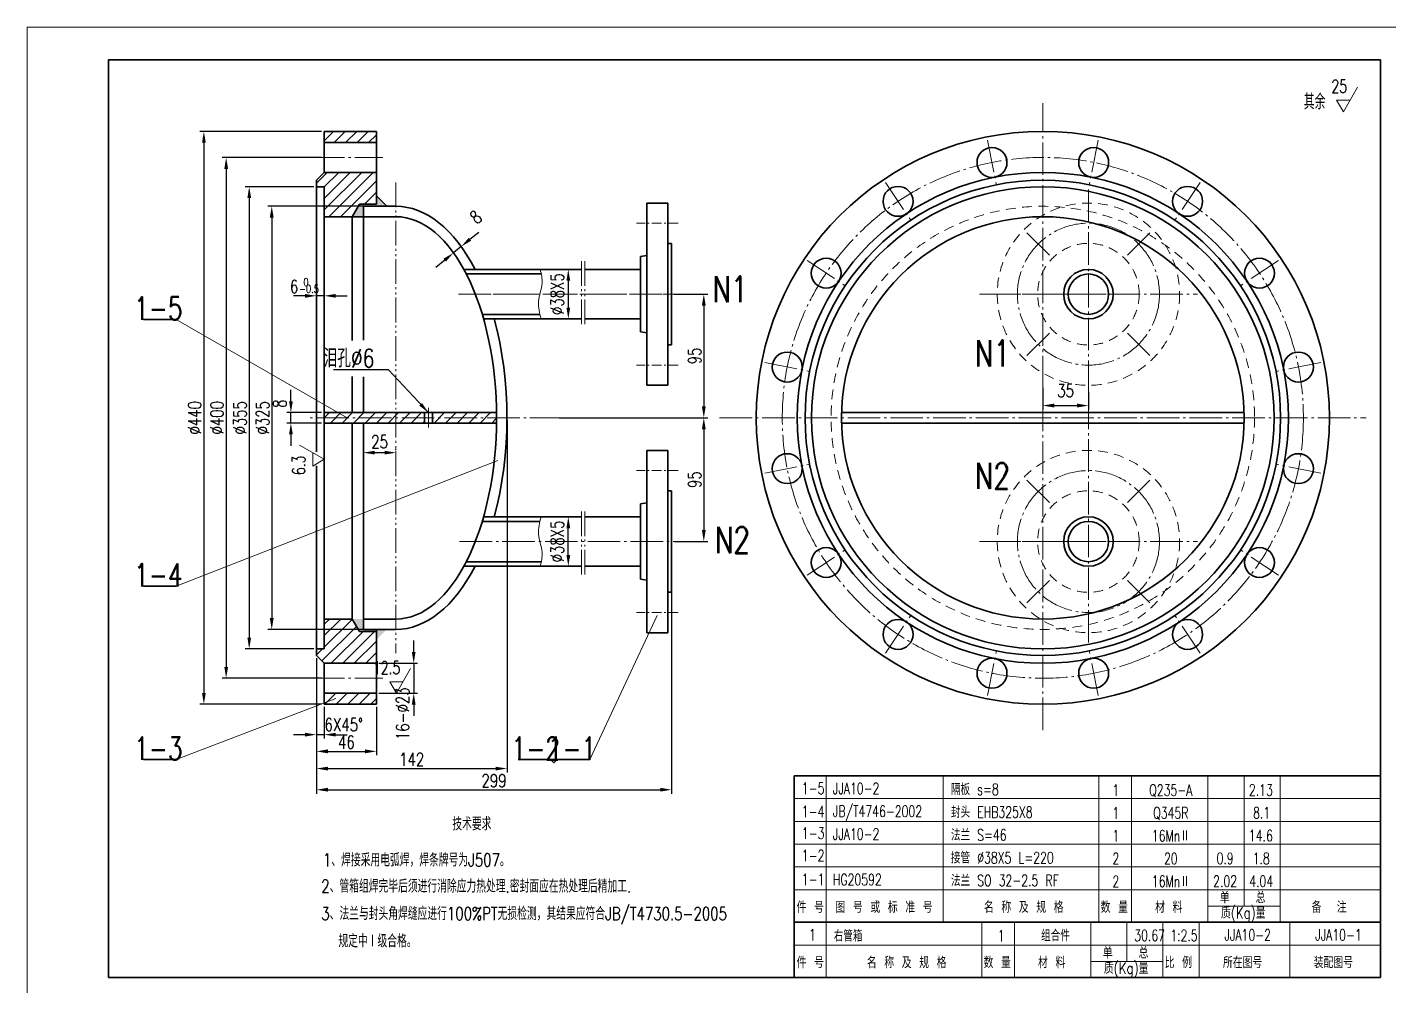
# Model space of a CAD drawing. Extents: x 0 to 6472, y 0 to 2970.
# Drawn here: x 4370 to 5415, y 749 to 1485 of the extents above; entities that cross this region are included whole.
import ezdxf
from ezdxf.enums import TextEntityAlignment as Align

# ---------------------------------------------------------------- set-up
doc = ezdxf.new("R2010")
doc.units = 0
doc.header["$LTSCALE"] = 10
doc.header["$MEASUREMENT"] = 0
doc.header["$PDMODE"] = 3
for name, pattern in [('JXX-L', [2.95, 1.9, -0.25, 0.15, -0.25, 0.15, -0.25]), ('XX-L', [1.25, 0.75, -0.5]), ('ZXX-L', [3.28, 2.5, -0.3, 0.18, -0.3]), ('ZXX-S', [1.27, 0.75, -0.2, 0.12, -0.2])]:
    doc.linetypes.add(name, pattern=pattern)
doc.layers.get('0').update_dxf_attribs({"linetype": 'CONTINUOUS', "lineweight": 20})
doc.layers.get('Defpoints').update_dxf_attribs({"linetype": 'CONTINUOUS', "lineweight": 20})
for name, color, linetype, lineweight in [('A 粗实线', 2, 'CONTINUOUS', 35), ('B 细实线', 7, 'CONTINUOUS', 20), ('D 短中心线', 1, 'ZXX-S', 20), ('E 长中心线', 1, 'ZXX-L', 20), ('G 长虚线', 6, 'XX-L', 20), ('I 长双点线', 4, 'JXX-L', 20)]:
    doc.layers.add(name, color=color, linetype=linetype, lineweight=lineweight)
doc.styles.add('HZ', font='txt', dxfattribs={"width": 0.75, "bigfont": 'hztxt'})
doc.styles.add('HZTXT', font='TXT.SHX', dxfattribs={"width": 0.75, "bigfont": 'HZTXT'})
doc.dimstyles.new('副本1比2.5', dxfattribs={"dimscale": 2.5, "dimtxt": 4, "dimasz": 3.5, "dimexe": 1.2, "dimexo": 0.8, "dimgap": 0.8, "dimtad": 1, "dimdec": 0, "dimzin": 0, "dimdsep": 46, "dimtxsty": 'HZTXT', "dimcen": 0, "dimadec": 0, "dimazin": 0, "dimtfac": 0.375, "dimtdec": 0, "dimtmove": 2, "dimatfit": 0, "dimfxl": 0, "dimtzin": 0, "dimarcsym": 0})
pattern_1 = [(45, (5182.1955, -3851.601), (-4.4194174, 4.4194174), [])]

# ---------------------------------------------------------------- blocks, each defined once
blk = doc.blocks.new('*D164')
at = {"color": 0, "lineweight": -2}
for p, q in [((4709.7, 1322.1), (4716.5, 1327.7)), ((4701.7, 1318.1), (4701.1, 1318.8)), ((4695.8, 1313.2), (4695.2, 1314)), ((4703, 1316.5), (4697.1, 1311.7)), ((4690.4, 1306.1), (4683.6, 1300.5))]:
    blk.add_line(p, q, dxfattribs=at)
at = {"color": 0}
for points in [[(4708.8, 1323.2), (4710.6, 1321), (4703, 1316.5)], [(4689.4, 1307.2), (4691.3, 1305), (4697.1, 1311.7)]]:
    blk.add_solid(points, dxfattribs=at)
at = {"layer": 'Defpoints', "color": 0}
for p in [(4697.1, 1311.7), (4697.1, 1311.7), (4703, 1316.5)]:
    blk.add_point(p, dxfattribs=at)
at = {"color": 0, "insert": (4714.2, 1339.1), "char_height": 10, "attachment_point": 5, "rotation": 39.5629, "style": 'HZTXT'}
blk.add_mtext('8', dxfattribs=at)
blk = doc.blocks.new('*D162')
at = {"color": 0, "lineweight": -2}
for p, q in [((4778.1, 1185), (4892.2, 1185)), ((4889.2, 1176.2), (4889.2, 1098.7)), ((4866.5, 1090), (4892.2, 1090))]:
    blk.add_line(p, q, dxfattribs=at)
at = {"color": 0}
for points in [[(4887.8, 1176.2), (4890.7, 1176.2), (4889.2, 1185)], [(4887.8, 1098.7), (4890.7, 1098.7), (4889.2, 1090)]]:
    blk.add_solid(points, dxfattribs=at)
at = {"layer": 'Defpoints', "color": 0}
for p in [(4776.1, 1185), (4864.5, 1090), (4889.2, 1090)]:
    blk.add_point(p, dxfattribs=at)
at = {"color": 0, "insert": (4882.2, 1137.5), "char_height": 10, "attachment_point": 5, "rotation": 90, "style": 'HZTXT'}
blk.add_mtext('95', dxfattribs=at)
blk = doc.blocks.new('*D163')
at = {"color": 0, "lineweight": -2}
for p, q in [((4866.5, 1280), (4892.2, 1280)), ((4889.2, 1271.2), (4889.2, 1193.7)), ((4778.1, 1185), (4892.2, 1185))]:
    blk.add_line(p, q, dxfattribs=at)
at = {"color": 0}
for points in [[(4887.8, 1271.2), (4890.7, 1271.2), (4889.2, 1280)], [(4887.8, 1193.7), (4890.7, 1193.7), (4889.2, 1185)]]:
    blk.add_solid(points, dxfattribs=at)
at = {"layer": 'Defpoints', "color": 0}
for p in [(4864.5, 1280), (4776.1, 1185), (4889.2, 1185)]:
    blk.add_point(p, dxfattribs=at)
at = {"color": 0, "insert": (4882.2, 1232.5), "char_height": 10, "attachment_point": 5, "rotation": 90, "style": 'HZTXT'}
blk.add_mtext('95', dxfattribs=at)
blk = doc.blocks.new('*D165')
at = {"color": 0, "lineweight": -2}
for p, q in [((5149.4, 1208), (5149.4, 1191.4)), ((5184.4, 1205), (5184.4, 1191.4)), ((5158.2, 1194.4), (5175.7, 1194.4))]:
    blk.add_line(p, q, dxfattribs=at)
at = {"color": 0}
for points in [[(5158.2, 1195.9), (5158.2, 1192.9), (5149.4, 1194.4)], [(5175.7, 1195.9), (5175.7, 1192.9), (5184.4, 1194.4)]]:
    blk.add_solid(points, dxfattribs=at)
at = {"layer": 'Defpoints', "color": 0}
for p in [(5149.4, 1210), (5184.4, 1207), (5184.4, 1194.4)]:
    blk.add_point(p, dxfattribs=at)
at = {"color": 0, "insert": (5166.9, 1205.9), "char_height": 10, "attachment_point": 5, "style": 'HZTXT'}
blk.add_mtext('35', dxfattribs=at)
blk = doc.blocks.new('*D166')
at = {"color": 0, "lineweight": -2}
for p, q in [((4572.3, 1197.7), (4572.3, 1206.5)), ((4595.9, 1189), (4569.3, 1189)), ((4595.9, 1181), (4569.3, 1181)), ((4572.3, 1181), (4572.3, 1189)), ((4572.3, 1172.2), (4572.3, 1163.5))]:
    blk.add_line(p, q, dxfattribs=at)
at = {"color": 0}
for points in [[(4570.9, 1197.7), (4573.8, 1197.7), (4572.3, 1189)], [(4570.9, 1172.2), (4573.8, 1172.2), (4572.3, 1181)]]:
    blk.add_solid(points, dxfattribs=at)
at = {"layer": 'Defpoints', "color": 0}
for p in [(4572.3, 1189), (4597.9, 1189), (4597.9, 1181)]:
    blk.add_point(p, dxfattribs=at)
at = {"color": 0, "insert": (4563.8, 1195.8), "char_height": 10, "attachment_point": 5, "rotation": 90, "style": 'HZTXT'}
blk.add_mtext('8', dxfattribs=at)
blk = doc.blocks.new('*D167')
at = {"color": 0, "lineweight": -2}
for p, q in [((4591.9, 1303.6), (4591.9, 1275.7)), ((4597.9, 1303.6), (4597.9, 1275.7)), ((4583.2, 1278.7), (4574.4, 1278.7)), ((4597.9, 1278.7), (4591.9, 1278.7)), ((4606.7, 1278.7), (4615.4, 1278.7))]:
    blk.add_line(p, q, dxfattribs=at)
at = {"color": 0}
for points in [[(4583.2, 1280.1), (4583.2, 1277.2), (4591.9, 1278.7)], [(4606.7, 1280.1), (4606.7, 1277.2), (4597.9, 1278.7)]]:
    blk.add_solid(points, dxfattribs=at)
at = {"layer": 'Defpoints', "color": 0}
for p in [(4591.9, 1305.6), (4597.9, 1305.6), (4591.9, 1278.7)]:
    blk.add_point(p, dxfattribs=at)
at = {"color": 0, "insert": (4574.8, 1285.8), "char_height": 10, "attachment_point": 5, "style": 'HZTXT'}
blk.add_mtext('6', dxfattribs=at)
blk = doc.blocks.new('*D169')
at = {"color": 0, "lineweight": -2}
for p, q in [((4650.9, 1347.5), (4554.6, 1347.5)), ((4557.6, 1338.7), (4557.6, 1031.2)), ((4650.9, 1022.5), (4554.6, 1022.5))]:
    blk.add_line(p, q, dxfattribs=at)
at = {"color": 0}
for points in [[(4556.1, 1338.7), (4559.1, 1338.7), (4557.6, 1347.5)], [(4556.1, 1031.2), (4559.1, 1031.2), (4557.6, 1022.5)]]:
    blk.add_solid(points, dxfattribs=at)
at = {"layer": 'Defpoints', "color": 0}
for p in [(4652.9, 1347.5), (4557.6, 1022.5), (4652.9, 1022.5)]:
    blk.add_point(p, dxfattribs=at)
at = {"color": 0, "insert": (4550.6, 1185), "char_height": 10, "attachment_point": 5, "rotation": 90, "style": 'HZTXT'}
blk.add_mtext('%%c325', dxfattribs=at)
blk = doc.blocks.new('*D170')
at = {"color": 0, "lineweight": -2}
for p, q in [((4589.9, 1362.5), (4537.3, 1362.5)), ((4540.3, 1353.7), (4540.3, 1016.2)), ((4589.9, 1007.5), (4537.3, 1007.5))]:
    blk.add_line(p, q, dxfattribs=at)
at = {"color": 0}
for points in [[(4538.9, 1353.7), (4541.8, 1353.7), (4540.3, 1362.5)], [(4538.9, 1016.2), (4541.8, 1016.2), (4540.3, 1007.5)]]:
    blk.add_solid(points, dxfattribs=at)
at = {"layer": 'Defpoints', "color": 0}
for p in [(4591.9, 1362.5), (4540.3, 1007.5), (4591.9, 1007.5)]:
    blk.add_point(p, dxfattribs=at)
at = {"color": 0, "insert": (4533.3, 1185), "char_height": 10, "attachment_point": 5, "rotation": 90, "style": 'HZTXT'}
blk.add_mtext('%%c355', dxfattribs=at)
blk = doc.blocks.new('*D171')
at = {"color": 0, "lineweight": -2}
for p, q in [((4595.9, 1385), (4519.6, 1385)), ((4522.6, 1376.2), (4522.6, 993.7)), ((4595.9, 985), (4519.6, 985))]:
    blk.add_line(p, q, dxfattribs=at)
at = {"color": 0}
for points in [[(4521.2, 1376.2), (4524.1, 1376.2), (4522.6, 1385)], [(4521.2, 993.7), (4524.1, 993.7), (4522.6, 985)]]:
    blk.add_solid(points, dxfattribs=at)
at = {"layer": 'Defpoints', "color": 0}
for p in [(4597.9, 1385), (4522.6, 985), (4597.9, 985)]:
    blk.add_point(p, dxfattribs=at)
at = {"color": 0, "insert": (4515.6, 1185), "char_height": 10, "attachment_point": 5, "rotation": 90, "style": 'HZTXT'}
blk.add_mtext('%%c400', dxfattribs=at)
blk = doc.blocks.new('*D172')
at = {"color": 0, "lineweight": -2}
for p, q in [((4595.9, 1405), (4502.5, 1405)), ((4505.5, 1396.2), (4505.5, 973.7)), ((4595.9, 965), (4502.5, 965))]:
    blk.add_line(p, q, dxfattribs=at)
at = {"color": 0}
for points in [[(4504.1, 1396.2), (4507, 1396.2), (4505.5, 1405)], [(4504.1, 973.7), (4507, 973.7), (4505.5, 965)]]:
    blk.add_solid(points, dxfattribs=at)
at = {"layer": 'Defpoints', "color": 0}
for p in [(4597.9, 1405), (4505.5, 965), (4597.9, 965)]:
    blk.add_point(p, dxfattribs=at)
at = {"color": 0, "insert": (4498.5, 1185), "char_height": 10, "attachment_point": 5, "rotation": 90, "style": 'HZTXT'}
blk.add_mtext('%%C440', dxfattribs=at)
blk = doc.blocks.new('*D173')
at = {"color": 0, "lineweight": -2}
for p, q in [((4591.9, 1000.5), (4591.9, 938.6)), ((4597.9, 963), (4597.9, 938.6)), ((4583.2, 941.6), (4574.4, 941.6)), ((4597.9, 941.6), (4591.9, 941.6)), ((4606.7, 941.6), (4615.4, 941.6))]:
    blk.add_line(p, q, dxfattribs=at)
at = {"color": 0}
for points in [[(4583.2, 943.1), (4583.2, 940.2), (4591.9, 941.6)], [(4606.7, 943.1), (4606.7, 940.2), (4597.9, 941.6)]]:
    blk.add_solid(points, dxfattribs=at)
at = {"layer": 'Defpoints', "color": 0}
for p in [(4591.9, 1002.5), (4597.9, 965), (4591.9, 941.6)]:
    blk.add_point(p, dxfattribs=at)
at = {"color": 0, "insert": (4612.9, 949.3), "char_height": 10, "attachment_point": 5, "style": 'HZTXT'}
blk.add_mtext('6X45%%d', dxfattribs=at)
blk = doc.blocks.new('*D174')
at = {"color": 0, "lineweight": -2}
for p, q in [((4591.9, 1000.5), (4591.9, 925.8)), ((4637.9, 963), (4637.9, 925.8)), ((4600.7, 928.8), (4629.2, 928.8))]:
    blk.add_line(p, q, dxfattribs=at)
at = {"color": 0}
for points in [[(4600.7, 930.3), (4600.7, 927.3), (4591.9, 928.8)], [(4629.2, 930.3), (4629.2, 927.3), (4637.9, 928.8)]]:
    blk.add_solid(points, dxfattribs=at)
at = {"layer": 'Defpoints', "color": 0}
for p in [(4591.9, 1002.5), (4637.9, 965), (4637.9, 928.8)]:
    blk.add_point(p, dxfattribs=at)
at = {"color": 0, "insert": (4614.9, 935.8), "char_height": 10, "attachment_point": 5, "style": 'HZTXT'}
blk.add_mtext('46', dxfattribs=at)
blk = doc.blocks.new('*D175')
at = {"color": 0, "lineweight": -2}
for p, q in [((4738.2, 1183), (4738.2, 912.6)), ((4591.9, 1000.5), (4591.9, 912.6)), ((4600.7, 915.6), (4729.4, 915.6))]:
    blk.add_line(p, q, dxfattribs=at)
at = {"color": 0}
for points in [[(4600.7, 917), (4600.7, 914.1), (4591.9, 915.6)], [(4729.4, 917), (4729.4, 914.1), (4738.2, 915.6)]]:
    blk.add_solid(points, dxfattribs=at)
at = {"layer": 'Defpoints', "color": 0}
for p in [(4738.2, 1185), (4591.9, 1002.5), (4738.2, 915.6)]:
    blk.add_point(p, dxfattribs=at)
at = {"color": 0, "insert": (4665, 922.6), "char_height": 10, "attachment_point": 5, "style": 'HZTXT'}
blk.add_mtext('142', dxfattribs=at)
blk = doc.blocks.new('*D176')
at = {"color": 0, "lineweight": -2}
for p, q in [((4864.5, 1088), (4864.5, 896.3)), ((4591.9, 1000.5), (4591.9, 896.3)), ((4600.7, 899.3), (4855.8, 899.3))]:
    blk.add_line(p, q, dxfattribs=at)
at = {"color": 0}
for points in [[(4600.7, 900.8), (4600.7, 897.9), (4591.9, 899.3)], [(4855.8, 900.8), (4855.8, 897.9), (4864.5, 899.3)]]:
    blk.add_solid(points, dxfattribs=at)
at = {"layer": 'Defpoints', "color": 0}
for p in [(4864.5, 1090), (4591.9, 1002.5), (4864.5, 899.3)]:
    blk.add_point(p, dxfattribs=at)
at = {"color": 0, "insert": (4728.2, 906.3), "char_height": 10, "attachment_point": 5, "style": 'HZTXT'}
blk.add_mtext('299', dxfattribs=at)
blk = doc.blocks.new('*D177')
at = {"color": 0, "lineweight": -2}
for p, q in [((4627.9, 1179), (4627.9, 1155.2)), ((4652.9, 1160.2), (4652.9, 1161.2)), ((4644.2, 1158.2), (4636.7, 1158.2))]:
    blk.add_line(p, q, dxfattribs=at)
at = {"color": 0}
for points in [[(4636.7, 1159.7), (4636.7, 1156.8), (4627.9, 1158.2)], [(4644.2, 1159.7), (4644.2, 1156.8), (4652.9, 1158.2)]]:
    blk.add_solid(points, dxfattribs=at)
at = {"layer": 'Defpoints', "color": 0}
for p in [(4627.9, 1181), (4627.9, 1158.2), (4652.9, 1158.2)]:
    blk.add_point(p, dxfattribs=at)
at = {"color": 0, "insert": (4640.4, 1166.6), "char_height": 10, "attachment_point": 5, "style": 'HZTXT'}
blk.add_mtext('25', dxfattribs=at)
blk = doc.blocks.new('*D178')
at = {"color": 0, "lineweight": -2}
for p, q in [((4666.6, 1005.2), (4666.6, 1014)), ((4639.9, 996.5), (4669.6, 996.5)), ((4666.6, 996.5), (4666.6, 973.5)), ((4639.9, 973.5), (4669.6, 973.5)), ((4666.6, 964.7), (4666.6, 956))]:
    blk.add_line(p, q, dxfattribs=at)
at = {"color": 0}
for points in [[(4665.1, 1005.2), (4668, 1005.2), (4666.6, 996.5)], [(4665.1, 964.7), (4668, 964.7), (4666.6, 973.5)]]:
    blk.add_solid(points, dxfattribs=at)
at = {"layer": 'Defpoints', "color": 0}
for p in [(4637.9, 996.5), (4637.9, 973.5), (4666.6, 973.5)]:
    blk.add_point(p, dxfattribs=at)
at = {"color": 0, "insert": (4658.1, 957.7), "char_height": 10, "attachment_point": 5, "rotation": 90, "style": 'HZTXT'}
blk.add_mtext('16-%%C23', dxfattribs=at)
blk = doc.blocks.new('*D265')
at = {"color": 0, "lineweight": -2}
for p, q in [((4765.6, 1299), (4788.2, 1299)), ((4785.2, 1290.2), (4785.2, 1269.7)), ((4766.4, 1261), (4788.2, 1261))]:
    blk.add_line(p, q, dxfattribs=at)
at = {"color": 0}
for points in [[(4783.8, 1290.2), (4786.7, 1290.2), (4785.2, 1299)], [(4783.8, 1269.7), (4786.7, 1269.7), (4785.2, 1261)]]:
    blk.add_solid(points, dxfattribs=at)
at = {"layer": 'Defpoints', "color": 0}
for p in [(4763.6, 1299), (4764.4, 1261), (4785.2, 1261)]:
    blk.add_point(p, dxfattribs=at)
at = {"color": 0, "insert": (4776.7, 1280), "char_height": 10, "attachment_point": 5, "rotation": 90, "style": 'HZTXT'}
blk.add_mtext('%%c38X5', dxfattribs=at)
blk = doc.blocks.new('*D266')
at = {"color": 0, "lineweight": -2}
for p, q in [((4766.4, 1109), (4788.2, 1109)), ((4785.2, 1079.7), (4785.2, 1100.2)), ((4765.6, 1071), (4788.2, 1071))]:
    blk.add_line(p, q, dxfattribs=at)
at = {"color": 0}
for points in [[(4783.8, 1100.2), (4786.7, 1100.2), (4785.2, 1109)], [(4783.8, 1079.7), (4786.7, 1079.7), (4785.2, 1071)]]:
    blk.add_solid(points, dxfattribs=at)
at = {"layer": 'Defpoints', "color": 0}
for p in [(4764.4, 1109), (4785.2, 1109), (4763.6, 1071)]:
    blk.add_point(p, dxfattribs=at)
at = {"color": 0, "insert": (4776.7, 1090), "char_height": 10, "attachment_point": 5, "rotation": 90, "style": 'HZTXT'}
blk.add_mtext('%%c38X5', dxfattribs=at)

msp = doc.modelspace()

# ---------------------------------------------------------------- hatches: boundary and pattern name
h = msp.add_hatch()
h.set_pattern_fill('ANSI31', color=256, scale=50, style=0)
h.set_pattern_definition(pattern_1)
h.paths.add_polyline_path([(4597.92, 1404.96), (4597.92, 1396.46), (4637.92, 1396.46), (4637.92, 1404.96)])
h.paths.add_polyline_path([(4597.92, 1373.46), (4591.92, 1367.46), (4591.92, 1362.46), (4597.92, 1362.46), (4597.92, 1339.46), (4619.44, 1339.46), (4624.92, 1348.96), (4637.92, 1348.96), (4637.92, 1373.46)])
h = msp.add_hatch()
h.set_pattern_fill('ANSI31', color=256, scale=50, style=0)
h.set_pattern_definition([(45, (793.255, -330.382), (-4.419417, 4.419417), [])])
h.paths.add_polyline_path([(4646.62, 1184.96), (4652.92, 1184.96), (4652.92, 1188.96), (4597.92, 1188.96), (4597.92, 1184.96)])
h.paths.add_polyline_path([(4597.92, 1184.96), (4597.92, 1180.96), (4652.92, 1180.96), (4652.92, 1184.96)])
h.paths.add_polyline_path([(4674.92, 1184.96), (4674.92, 1188.96), (4652.92, 1188.96), (4652.92, 1184.96)])
h.paths.add_polyline_path([(4674.92, 1180.96), (4674.92, 1184.96), (4652.92, 1184.96), (4652.92, 1180.96)])
edge = h.paths.add_edge_path()
edge.add_ellipse((4652.92, 1184.96), major_axis=(0, -154.5), ratio=0.5, start_angle=90, end_angle=91.48355)
edge.add_line((4730.15, 1188.96), (4680.92, 1188.96))
edge.add_line((4680.92, 1188.96), (4680.92, 1184.96))
edge.add_line((4680.92, 1184.96), (4730.17, 1184.96))
edge = h.paths.add_edge_path()
edge.add_ellipse((4652.92, 1184.96), major_axis=(0, -154.5), ratio=0.5, start_angle=88.51645, end_angle=90)
edge.add_line((4730.17, 1184.96), (4680.92, 1184.96))
edge.add_line((4680.92, 1184.96), (4680.92, 1180.96))
edge.add_line((4680.92, 1180.96), (4730.15, 1180.96))
h = msp.add_hatch()
h.set_pattern_fill('ANSI31', color=256, scale=50, style=0)
h.set_pattern_definition(pattern_1)
h.paths.add_polyline_path([(4624.92, 1020.96), (4619.44, 1030.46), (4597.92, 1030.46), (4597.92, 1007.46), (4591.92, 1007.46), (4591.92, 1002.46), (4597.92, 996.46), (4637.92, 996.46), (4637.92, 1020.96)])
h.paths.add_polyline_path([(4637.92, 964.96), (4637.92, 973.46), (4597.92, 973.46), (4597.92, 964.96)])
at = {"layer": 'A 粗实线'}
h = msp.add_hatch(color=256, dxfattribs=at)
h.paths.add_polyline_path([(4637.92, 1355.46), (4645.92, 1347.46), (4627.92, 1347.46), (4627.92, 1339.46), (4624.92, 1339.46), (4624.92, 1348.96), (4637.92, 1348.96)])
h.paths.add_polyline_path([(4624.92, 1348.96), (4624.92, 1339.46), (4619.44, 1339.46)])
h = msp.add_hatch(color=256, dxfattribs=at)
h.paths.add_polyline_path([(4637.92, 1014.46), (4645.92, 1022.46), (4627.92, 1022.46), (4627.92, 1030.46), (4624.92, 1030.46), (4624.92, 1020.96), (4637.92, 1020.96)])
h.paths.add_polyline_path([(4624.92, 1020.96), (4624.92, 1030.46), (4619.44, 1030.46)])

# ---------------------------------------------------------------- linework, layer by layer
for p, q in [((5380.1, 1420.07), (5390.89, 1439.02)), ((5374.79, 1428.88), (5385, 1428.89)), ((5380.1, 1420.07), (5374.79, 1428.88)), ((4597.92, 1153.2), (4578.97, 1163.99)), ((4589.11, 1147.89), (4589.1, 1158.1)), ((4597.92, 1153.2), (4589.11, 1147.89)), ((4653.43, 973.46), (4664.22, 992.41)), ((4648.12, 982.27), (4658.33, 982.28)), ((4653.43, 973.46), (4648.12, 982.27)), ((4771.68, 922.53), (4774.18, 920.03)), ((4776.68, 922.53), (4774.18, 920.03)), ((4983.15, 909.98), (4983.15, 755)), ((5073.04, 797.49), (5073.04, 909.98)), ((5192.52, 909.98), (5192.52, 797.49)), ((5217.52, 909.98), (5217.52, 797.49)), ((5276.19, 909.98), (5276.19, 797.49)), ((5303.87, 909.98), (5303.87, 809.98)), ((5331.55, 909.98), (5331.55, 797.49)), ((4958.69, 892.48), (5408.69, 892.48)), ((4958.69, 874.98), (5408.69, 874.98)), ((4958.69, 857.48), (5408.69, 857.48)), ((4958.69, 839.98), (5408.69, 839.98)), ((4958.69, 822.48), (5408.69, 822.48)), ((4958.69, 822.48), (5408.69, 822.48)), ((5276.19, 809.98), (5331.55, 809.98)), ((4983.15, 797.49), (4983.15, 779.99)), ((4983.15, 797.49), (4983.15, 779.99)), ((4983.15, 797.49), (4983.15, 797.49)), ((5102.63, 797.49), (5102.63, 779.99)), ((5127.63, 797.49), (5127.63, 779.99)), ((5186.3, 797.49), (5186.3, 779.99)), ((5213.98, 797.49), (5213.98, 779.99)), ((5222.11, 797.49), (5222.11, 797.49)), ((5241.66, 797.49), (5241.66, 779.99)), ((5247.11, 797.49), (5247.11, 797.49)), ((5269.34, 797.49), (5269.34, 755)), ((5305.78, 797.49), (5305.78, 797.49)), ((5333.46, 797.49), (5333.46, 797.49)), ((5339.01, 797.49), (5339.01, 755)), ((5361.14, 797.49), (5361.14, 797.49)), ((4958.69, 779.99), (5408.69, 779.99)), ((4958.69, 779.99), (5408.69, 779.99)), ((4983.15, 756.12), (4983.15, 781.11)), ((4983.15, 781.11), (4983.15, 756.12)), ((4983.15, 755), (4983.15, 779.99)), ((4983.15, 779.99), (4983.15, 755)), ((5102.63, 781.11), (5102.63, 756.12)), ((5102.63, 779.99), (5102.63, 755)), ((5127.63, 781.11), (5127.63, 756.12)), ((5127.63, 779.99), (5127.63, 755)), ((5186.3, 781.11), (5186.3, 756.12)), ((5186.3, 779.99), (5186.3, 755)), ((5213.98, 781.11), (5213.98, 768.62)), ((5213.98, 779.99), (5213.98, 767.49)), ((5241.66, 781.11), (5241.66, 756.12)), ((5241.66, 779.99), (5241.66, 755)), ((5269.34, 781.11), (5269.34, 756.12)), ((5186.3, 767.49), (5241.66, 767.49))]:
    msp.add_line(p, q)
for points in [[(4763.58, 1298.96), (4764.69, 1295.4), (4766.25, 1287.24), (4760.83, 1274.53), (4763.09, 1265.42), (4764.45, 1260.96)], [(4763.58, 1070.96), (4764.69, 1074.52), (4766.25, 1082.67), (4760.83, 1095.39), (4763.09, 1104.49), (4764.45, 1108.96)]]:
    msp.add_open_spline(points, degree=3, knots=[8.9162747, 8.9162747, 8.9162747, 8.9162747, 19.9358581, 34.0911185, 47.7068396, 47.7068396, 47.7068396, 47.7068396])
for p, q in [((5408.69, 1460), (5408.69, 755)), ((4597.92, 1404.96), (4637.92, 1404.96)), ((4597.92, 1404.96), (4597.92, 1373.46)), ((4637.92, 1404.96), (4637.92, 1348.96)), ((4597.92, 1396.46), (4637.92, 1396.46)), ((4591.92, 1367.46), (4597.92, 1373.46)), ((4597.92, 1373.46), (4637.92, 1373.46)), ((4591.92, 1367.46), (4591.92, 1184.96)), ((4591.92, 1362.46), (4597.92, 1362.46)), ((4597.92, 1362.46), (4597.92, 1184.96)), ((4597.92, 1339.96), (4597.92, 1361.96)), ((4624.92, 1348.96), (4619.44, 1339.46)), ((4624.92, 1348.96), (4637.92, 1348.96)), ((4645.92, 1347.46), (4637.92, 1355.46)), ((4845.53, 1349.96), (4845.53, 1209.96)), ((4845.53, 1349.96), (4861.53, 1349.96)), ((4861.53, 1349.96), (4861.53, 1209.96)), ((4597.92, 1339.46), (4619.44, 1339.46)), ((4619.44, 1339.46), (4619.44, 1244.34)), ((4627.92, 1339.46), (4619.44, 1339.46)), ((4627.92, 1347.46), (4627.92, 1244.58)), ((4627.92, 1347.46), (4627.92, 1328.25)), ((4652.92, 1347.46), (4627.92, 1347.46)), ((4652.92, 1339.46), (4627.92, 1339.46)), ((4861.53, 1318.96), (4864.53, 1318.96)), ((4864.53, 1318.96), (4864.53, 1240.96)), ((4840.53, 1308.96), (4845.53, 1309.57)), ((4840.53, 1308.96), (4840.53, 1250.96)), ((4840.53, 1308.96), (4840.53, 1308.96)), ((4795.42, 1298.96), (4705.06, 1298.96)), ((4840.53, 1298.96), (4797.92, 1298.96)), ((4764.52, 1295.46), (4706.81, 1295.46)), ((4763.46, 1264.46), (4719.16, 1264.46)), ((4484.14, 1260.56), (4459.14, 1260.56)), ((4469.1, 1260.56), (4484.14, 1260.56)), ((4795.42, 1260.96), (4720.18, 1260.96)), ((4840.53, 1260.96), (4797.92, 1260.96)), ((4840.53, 1250.96), (4845.53, 1250.34)), ((4840.53, 1250.96), (4840.53, 1250.96)), ((4840.53, 1250.96), (4840.53, 1250.96)), ((4864.53, 1240.96), (4861.53, 1240.96)), ((4619.44, 1216.72), (4619.44, 1188.96)), ((4627.92, 1216.48), (4627.92, 1188.96)), ((4861.53, 1209.96), (4845.53, 1209.96)), ((4591.92, 1184.96), (4591.92, 1158.76)), ((4730.15, 1188.96), (4597.92, 1188.96)), ((4597.92, 1184.96), (4597.92, 1007.46)), ((4730.15, 1180.96), (4597.92, 1180.96)), ((4619.44, 1180.96), (4619.44, 1030.46)), ((4627.92, 1180.96), (4627.92, 1022.46)), ((4674.92, 1188.96), (4674.92, 1180.96)), ((4680.92, 1188.96), (4680.92, 1180.96)), ((4994.98, 1188.96), (5303.88, 1188.96)), ((4994.98, 1180.96), (5303.88, 1180.96)), ((4845.53, 1019.96), (4845.53, 1159.96)), ((4861.53, 1159.96), (4845.53, 1159.96)), ((4861.53, 1019.96), (4861.53, 1159.96)), ((4591.92, 1148.21), (4591.92, 1002.46)), ((4864.53, 1128.96), (4861.53, 1128.96)), ((4864.53, 1050.96), (4864.53, 1128.96)), ((4840.53, 1118.96), (4845.53, 1119.57)), ((4840.53, 1060.96), (4840.53, 1118.96)), ((4840.53, 1118.96), (4840.53, 1118.96)), ((4840.53, 1118.96), (4840.53, 1118.96)), ((4795.42, 1108.96), (4720.18, 1108.96)), ((4840.53, 1108.96), (4797.92, 1108.96)), ((4763.46, 1105.46), (4719.16, 1105.46)), ((4795.42, 1070.96), (4705.06, 1070.96)), ((4764.52, 1074.46), (4706.81, 1074.46)), ((4840.53, 1070.96), (4797.92, 1070.96)), ((4484.14, 1055.76), (4459.14, 1055.76)), ((4469.1, 1055.76), (4484.14, 1055.76)), ((4840.53, 1060.96), (4845.53, 1060.34)), ((4840.53, 1060.96), (4840.53, 1060.96)), ((4861.53, 1050.96), (4864.53, 1050.96)), ((4597.92, 1030.46), (4619.44, 1030.46)), ((4624.92, 1020.96), (4619.44, 1030.46)), ((4652.92, 1030.46), (4627.92, 1030.46)), ((4624.92, 1020.96), (4637.92, 1020.96)), ((4652.92, 1022.46), (4627.92, 1022.46)), ((4637.92, 1022.46), (4637.92, 964.96)), ((4845.53, 1019.96), (4861.53, 1019.96)), ((4591.92, 1007.46), (4597.92, 1007.46)), ((4591.92, 1002.46), (4597.92, 996.46)), ((4597.92, 964.96), (4597.92, 996.46)), ((4597.92, 996.46), (4597.92, 964.96)), ((4597.92, 996.46), (4637.92, 996.46)), ((4597.92, 973.46), (4637.92, 973.46)), ((4597.92, 964.96), (4637.92, 964.96)), ((4484.14, 922.53), (4459.14, 922.53)), ((4469.1, 922.53), (4484.14, 922.53)), ((4761.72, 922.53), (4746.68, 922.53)), ((4746.68, 922.53), (4771.68, 922.53)), ((4801.68, 922.53), (4776.68, 922.53)), ((4786.63, 922.53), (4801.68, 922.53)), ((4958.69, 909.98), (4958.69, 755)), ((4958.69, 909.98), (5408.69, 909.98)), ((4958.69, 797.49), (5408.69, 797.49)), ((4958.69, 797.49), (5408.69, 797.49)), ((4958.69, 797.49), (4958.69, 779.99)), ((4958.69, 781.11), (4958.69, 756.12)), ((4958.69, 779.99), (4958.69, 755)), ((4432.44, 755), (5408.69, 755)), ((4958.69, 755), (5408.69, 755))]:
    msp.add_line(p, q, dxfattribs=at)
msp.add_lwpolyline([(5408.69, 1460), (4432.44, 1460), (4432.44, 755)], dxfattribs=at)
for centre, radius in [((5149.43, 1184.96), 220), ((5110.41, 1381.11), 11.5), ((5188.45, 1381.11), 11.5), ((5149.43, 1184.96), 188.5), ((5149.43, 1184.96), 182.5), ((5149.43, 1184.96), 177.5), ((5038.32, 1351.25), 11.5), ((5260.54, 1351.25), 11.5), ((5149.43, 1184.96), 154.5), ((4983.14, 1296.07), 11.5), ((5315.72, 1296.07), 11.5), ((5184.43, 1279.96), 19), ((5184.43, 1279.96), 15.5), ((4953.27, 1223.98), 11.5), ((5345.59, 1223.98), 11.5), ((4953.27, 1145.94), 11.5), ((5345.59, 1145.94), 11.5), ((5184.43, 1089.96), 19), ((5184.43, 1089.96), 15.5), ((4983.14, 1073.84), 11.5), ((5315.72, 1073.84), 11.5), ((5038.32, 1018.66), 11.5), ((5260.54, 1018.66), 11.5), ((5110.41, 988.8), 11.5), ((5188.45, 988.8), 11.5)]:
    msp.add_circle(centre, radius, dxfattribs=at)
at = {"layer": 'A 粗实线', "extrusion": (0, 0, -1)}
for major_axis, ratio, start_param, end_param in [((0, -162.5), 0.5246154, 3.1415927, 3.9348349), ((0, -154.5), 0.5, 3.1415927, 6.2831853), ((0, -162.5), 0.5246154, 4.2257108, 5.1990671), ((0, -162.5), 0.5246154, 5.489943, 6.2831853)]:
    msp.add_ellipse((4652.92, 1184.96), major_axis=major_axis, ratio=ratio, start_param=start_param, end_param=end_param, dxfattribs=at)
at = {"layer": 'B 细实线'}
for p, q in [((4484.14, 1260.56), (4615.53, 1184.96)), ((4484.14, 1055.76), (4731.26, 1152.18)), ((4801.68, 922.53), (4853.41, 1033.09)), ((4484.14, 922.53), (4606.73, 969.42))]:
    msp.add_line(p, q, dxfattribs=at)
msp.add_lwpolyline([(4369.94, 0), (6472.44, 0), (6472.44, 1485), (4369.94, 1485)], close=True, dxfattribs=at)
at = {"layer": 'D 短中心线'}
for p, q in [((4869.53, 1334.46), (4837.53, 1334.46)), ((4705.26, 1279.96), (4871.69, 1279.96)), ((4869.53, 1225.46), (4837.53, 1225.46)), ((4869.53, 1144.46), (4837.53, 1144.46)), ((4869.53, 1035.46), (4837.53, 1035.46))]:
    msp.add_line(p, q, dxfattribs=at)
at = {"layer": 'E 长中心线'}
for p, q in [((5149.43, 945.09), (5149.43, 1426.77)), ((5107.01, 1398.21), (5113.81, 1364.02)), ((5191.85, 1398.21), (5185.05, 1364.02)), ((4588.49, 1384.96), (4642.85, 1384.96)), ((5028.63, 1365.75), (5048, 1336.76)), ((5184.43, 1360.28), (5184.43, 1184.96)), ((5270.23, 1365.75), (5250.86, 1336.76)), ((5137.23, 1327.16), (5154.55, 1309.83)), ((5231.63, 1327.16), (5214.3, 1309.83)), ((4968.64, 1305.76), (4997.63, 1286.39)), ((5330.22, 1305.76), (5301.23, 1286.39)), ((4700.93, 1279.96), (4880.62, 1279.96)), ((5100.73, 1279.96), (5268.13, 1279.96)), ((5198.13, 1279.96), (5105.39, 1279.96)), ((5137.23, 1232.76), (5154.55, 1250.08)), ((5231.63, 1232.76), (5214.3, 1250.08)), ((4936.18, 1227.38), (4970.37, 1220.57)), ((5362.68, 1227.38), (5328.49, 1220.57)), ((4677.92, 1192.64), (4677.92, 1177.65)), ((4780.79, 1184.96), (4585.95, 1184.96)), ((4901.25, 1184.96), (5397.61, 1184.96)), ((5184.43, 1012.31), (5184.43, 1184.96)), ((4936.18, 1142.54), (4970.37, 1149.34)), ((5362.68, 1142.54), (5328.49, 1149.34)), ((5137.23, 1137.16), (5154.55, 1119.83)), ((5231.63, 1137.16), (5214.3, 1119.83)), ((4701.74, 1089.96), (4883.71, 1089.96)), ((5100.73, 1089.96), (5268.13, 1089.96)), ((5198.13, 1089.96), (5105.39, 1089.96)), ((4968.64, 1064.16), (4997.63, 1083.53)), ((5330.22, 1064.16), (5301.23, 1083.53)), ((5137.23, 1042.76), (5154.55, 1060.08)), ((5231.63, 1042.76), (5214.3, 1060.08)), ((5028.63, 1004.17), (5048, 1033.16)), ((5270.23, 1004.17), (5250.86, 1033.16)), ((5107.01, 971.7), (5113.81, 1005.9)), ((5191.85, 971.7), (5185.05, 1005.9)), ((4588.49, 984.96), (4642.85, 984.96))]:
    msp.add_line(p, q, dxfattribs=at)
for centre, radius in [((5149.43, 1184.96), 200), ((5184.43, 1279.96), 54.5), ((5184.43, 1089.96), 54.5)]:
    msp.add_circle(centre, radius, dxfattribs=at)
at = {"layer": 'G 长虚线'}
for centre, radius in [((5184.43, 1279.96), 70), ((5149.43, 1184.96), 162.5), ((5184.43, 1279.96), 39), ((5184.43, 1089.96), 70), ((5184.43, 1089.96), 39)]:
    msp.add_circle(centre, radius, dxfattribs=at)
at = {"layer": 'I 长双点线'}
for p, q in [((4652.92, 1365.77), (4652.92, 1004.15)), ((4795.42, 1305.37), (4795.42, 1254.55)), ((4797.92, 1305.37), (4797.92, 1254.55)), ((4795.42, 1064.55), (4795.42, 1115.37)), ((4797.92, 1064.55), (4797.92, 1115.37))]:
    msp.add_line(p, q, dxfattribs=at)

# ---------------------------------------------------------------- texts
at = {"style": 'HZTXT', "width": 0.7}
for s, p in [('25', (5382.93, 1431.66)), ('12.5', (4656.26, 985.05))]:
    msp.add_text(s, height=10, dxfattribs=at).set_placement(p, align=Align.BOTTOM_RIGHT)
msp.add_text('其余', height=11.825, dxfattribs=at).set_placement((5349.79, 1427.77), align=Align.MIDDLE_LEFT)
for s, height, style, width, p in [('-0.5', 6.25, 'HZTXT', 0.75, (4578.63, 1280.95)), ('0', 6.25, 'HZTXT', 0.75, (4581.93, 1286.11)), ('1-5', 8.75, 'HZ', 0.7, (4964.51, 896.03)), ('JJA10-2', 8.75, 'HZ', 0.7, (4988.28, 895.9)), ('隔板 s=8', 8.75, 'HZ', 0.7, (5078.89, 895.23)), ('JB/T4746-2002', 8.75, 'HZ', 0.7, (4988.28, 878.4)), ('1-4', 8.75, 'HZ', 0.7, (4964.51, 878.17)), ('封头 EHB325X8', 8.75, 'HZ', 0.7, (5078.89, 877.73)), ('1-3', 8.75, 'HZ', 0.7, (4964.51, 861.56)), ('JJA10-2', 8.75, 'HZ', 0.7, (4988.28, 860.9)), ('法兰 S=46', 8.75, 'HZ', 0.7, (5078.89, 860.23)), ('1-2', 8.75, 'HZ', 0.7, (4964.51, 844.37)), ('接管 %%c38X5 L=220', 8.75, 'HZ', 0.7, (5078.89, 842.73)), ('1-1', 8.75, 'HZ', 0.7, (4964.51, 826.09)), ('HG20592', 8.75, 'HZ', 0.7, (4988.28, 825.9)), ('法兰 SO 32-2.5 RF', 8.75, 'HZ', 0.7, (5078.89, 825.23)), ('1', 8.75, 'HZ', 0.7, (4969.92, 783.6)), ('右管箱', 8.75, 'HZ', 0.7, (4989, 782.74)), ('1', 8.75, 'HZ', 0.7, (5114.8, 782.78)), ('组合件', 8.75, 'HZ', 0.7, (5148.1, 782.98)), ('30.67', 8.75, 'HZ', 0.7, (5219.58, 783.07)), ('1:2.5', 8.75, 'HZ', 0.7, (5247.26, 783.07)), ('JJA10-2', 8.75, 'HZ', 0.7, (5288.82, 783.41)), ('JJA10-1', 8.75, 'HZ', 0.7, (5358.5, 783.41))]:
    msp.add_text(s, height=height, dxfattribs=dict(style=style, width=width)).set_placement(p)
msp.add_text('6.3', height=10, rotation=90, dxfattribs=at).set_placement((4586.33, 1156.03), align=Align.BOTTOM_RIGHT)
at = {"style": 'HZ', "width": 0.7}
for s, p in [('1', (5205.45, 898.94)), ('Q235-A', (5247.66, 898.98)), ('2.13', (5316.77, 899.08)), ('1', (5205.45, 881.44)), ('Q345R', (5247.66, 881.48)), ('8.1', (5317.29, 881.58)), ('1', (5205.45, 863.94)), ('16MnⅡ', (5247.66, 863.98)), ('14.6', (5316.77, 864.08)), ('2', (5205.45, 846.44)), ('20', (5247.66, 846.48)), ('0.9', (5289.36, 846.58)), ('1.8', (5317.03, 846.58)), ('2', (5205.45, 828.94)), ('16MnⅡ', (5247.66, 828.98)), ('2.02', (5289.36, 829.08)), ('4.04', (5317.03, 829.08))]:
    msp.add_text(s, height=8.75, dxfattribs=at).set_placement(p, align=Align.MIDDLE_CENTER)
at = {"ltscale": 10, "style": 'HZ', "width": 0.75}
for s, p in [('技术要求', (4696.22, 868.1)), ('1、焊接采用电弧焊，焊条牌号为J507。', (4596.91, 840.38)), ('2、管箱组焊完毕后须进行消除应力热处理.密封面应在热处理后精加工.', (4595.64, 820.28)), ('3、法兰与封头角焊缝应进行100%PT无损检测，其结果应符合JB/T4730.5-2005', (4595.64, 799.22)), ('规定中Ⅰ级合格。', (4608.76, 778.16))]:
    msp.add_text(s, height=10, dxfattribs=at).set_placement(p)
at = {"char_height": 8.75, "attachment_point": 5, "style": 'HZTXT'}
for s, insert, width in [('单', (5289.15, 816.51), 137.3167), ('总', (5316.57, 816.51), 137.3167), ('件 号', (4970.92, 809.12), 24.4616), ('图 号 或 标 准 号', (5027.55, 809.12), 137.3167), ('名 称 及 规 格', (5134.81, 809.12), 137.3167), ('数 量', (5204.28, 809.12), 137.3167), ('材 料', (5246.08, 809.12), 137.3167), ('质(Kg)量', (5303.29, 803.3), 137.3167), ('备  注', (5369.16, 809.12), 137.3167), ('单', (5199.26, 774.02), 137.3167), ('总', (5226.68, 774.02), 137.3167), ('件 号', (4970.92, 766.63), 24.4616), ('名 称 及 规 格', (5044.92, 766.63), 137.3167), ('数 量', (5114.39, 766.63), 137.3167), ('材 料', (5156.2, 766.63), 137.3167), ('质(Kg)量', (5213.4, 760.81), 137.3167), ('比 例', (5253.41, 766.63), 137.3167), ('所在图号', (5302.75, 766.63), 137.3167), ('装配图号', (5372.43, 766.63), 137.3167)]:
    msp.add_mtext(s, dxfattribs=dict(at, insert=insert, width=width))
at = {"layer": 'B 细实线', "width": 0.75}
for s, height, style, p in [('N1', 20, 'HZ', (4909.38, 1283.8)), ('1-5', 17.5, 'HZTXT', (4470.58, 1269.06)), ('N1', 20, 'HZ', (5110.8, 1234.51)), ('N2', 20, 'HZ', (5110.8, 1140.36)), ('N2', 20, 'HZ', (4911.27, 1091.13)), ('1-4', 17.5, 'HZTXT', (4470.58, 1064.26)), ('1-3', 17.5, 'HZTXT', (4470.58, 931.03)), ('1-2', 17.5, 'HZTXT', (4760.24, 931.03)), ('1-1', 17.5, 'HZTXT', (4788.11, 931.03))]:
    msp.add_text(s, height=height, dxfattribs=dict(at, style=style)).set_placement(p, align=Align.MIDDLE)
at = {"layer": 'B 细实线', "insert": (4636.39, 1223.73), "char_height": 14, "attachment_point": 9, "style": 'HZ'}
msp.add_mtext('泪孔%%c6', dxfattribs=at)

# ---------------------------------------------------------------- dimensions: what is measured, and where the dimension line sits
for base, p1, p2, text, picture, middle in [((4505.52, 964.96), (4597.92, 1404.96), (4597.92, 964.96), '%%C440', '*D172', (4498.52, 1184.96)), ((4522.64, 984.96), (4597.92, 1384.96), (4597.92, 984.96), '%%c400', '*D171', (4515.64, 1184.96)), ((4540.33, 1007.46), (4591.92, 1362.46), (4591.92, 1007.46), '%%c355', '*D170', (4533.33, 1184.96)), ((4557.6, 1022.46), (4652.92, 1347.46), (4652.92, 1022.46), '%%c325', '*D169', (4550.6, 1184.96))]:
    dim = msp.add_linear_dim(base=base, p1=p1, p2=p2, angle=90, text=text, dimstyle='副本1比2.5')
    dim.commit()
    dim.dimension.update_dxf_attribs({"geometry": picture, "text_midpoint": middle})
for base, p1, p2, angle, picture, middle, dimtype in [((4697.11, 1311.68), (4702.97, 1316.52), (4697.11, 1311.68), 219.56286, '*D164', (4714.2, 1339.13), 161), ((4572.34, 1188.96), (4597.92, 1180.96), (4597.92, 1188.96), 90, '*D166', (4563.75, 1195.75), 160)]:
    dim = msp.add_linear_dim(base=base, p1=p1, p2=p2, angle=angle, dimstyle='副本1比2.5')
    dim.commit()
    dim.dimension.update_dxf_attribs({"geometry": picture, "text_midpoint": middle, "dimtype": dimtype})
for base, p1, p2, picture, middle in [((4591.92, 1278.66), (4597.92, 1305.55), (4591.92, 1305.55), '*D167', (4574.84, 1285.83)), ((5184.43, 1194.4), (5149.43, 1209.96), (5184.43, 1206.96), '*D165', (5166.93, 1205.88)), ((4627.92, 1158.22), (4652.92, 1158.22), (4627.92, 1180.96), '*D177', (4640.42, 1166.56))]:
    dim = msp.add_linear_dim(base=base, p1=p1, p2=p2, dimstyle='副本1比2.5')
    dim.commit()
    dim.dimension.update_dxf_attribs({"geometry": picture, "text_midpoint": middle, "dimtype": 160})
for base, p1, p2, angle, text, picture, middle in [((4785.21, 1260.96), (4763.58, 1298.96), (4764.45, 1260.96), 90, '%%c38X5', '*D265', (4776.66, 1279.96)), ((4785.21, 1108.96), (4763.58, 1070.96), (4764.45, 1108.96), 270, '%%c38X5', '*D266', (4776.66, 1089.96)), ((4666.58, 973.46), (4637.92, 996.46), (4637.92, 973.46), 90, '16-%%C23', '*D178', (4658.08, 957.68))]:
    dim = msp.add_linear_dim(base=base, p1=p1, p2=p2, angle=angle, text=text, dimstyle='副本1比2.5')
    dim.commit()
    dim.dimension.update_dxf_attribs({"geometry": picture, "text_midpoint": middle, "dimtype": 160})
for base, p1, p2, picture, middle in [((4889.23, 1184.96), (4864.53, 1279.96), (4776.14, 1184.96), '*D163', (4882.23, 1232.46)), ((4889.23, 1089.96), (4776.14, 1184.96), (4864.53, 1089.96), '*D162', (4882.23, 1137.46))]:
    dim = msp.add_linear_dim(base=base, p1=p1, p2=p2, angle=90, dimstyle='副本1比2.5')
    dim.commit()
    dim.dimension.update_dxf_attribs({"geometry": picture, "text_midpoint": middle})
for base, p2, text, picture, middle in [((4738.17, 915.58), (4738.17, 1184.96), '142', '*D175', (4665.05, 922.58)), ((4864.53, 899.32), (4864.53, 1089.96), '299', '*D176', (4728.23, 906.32))]:
    dim = msp.add_linear_dim(base=base, p1=(4591.92, 1002.46), p2=p2, text=text, dimstyle='副本1比2.5')
    dim.commit()
    dim.dimension.update_dxf_attribs({"geometry": picture, "text_midpoint": middle})
dim = msp.add_linear_dim(base=(4591.92, 941.63), p1=(4597.92, 964.96), p2=(4591.92, 1002.46), text='6X45%%d', dimstyle='副本1比2.5')
dim.commit()
dim.dimension.update_dxf_attribs({"geometry": '*D173', "text_midpoint": (4612.92, 949.29), "dimtype": 160})
dim = msp.add_linear_dim(base=(4637.92, 928.81), p1=(4591.92, 1002.46), p2=(4637.92, 964.96), dimstyle='副本1比2.5')
dim.commit()
dim.dimension.update_dxf_attribs({"geometry": '*D174', "text_midpoint": (4614.92, 935.81)})

# ---------------------------------------------------------------- leaders
at = {"annotation_type": 0, "has_hookline": 1, "hookline_direction": 1, "text_width": 31.34}
msp.add_leader([(4677.92, 1188.96), (4647.14, 1221.73), (4638.39, 1221.73)], dimstyle='副本1比2.5', dxfattribs=at)

doc.saveas('drawing.dxf')
